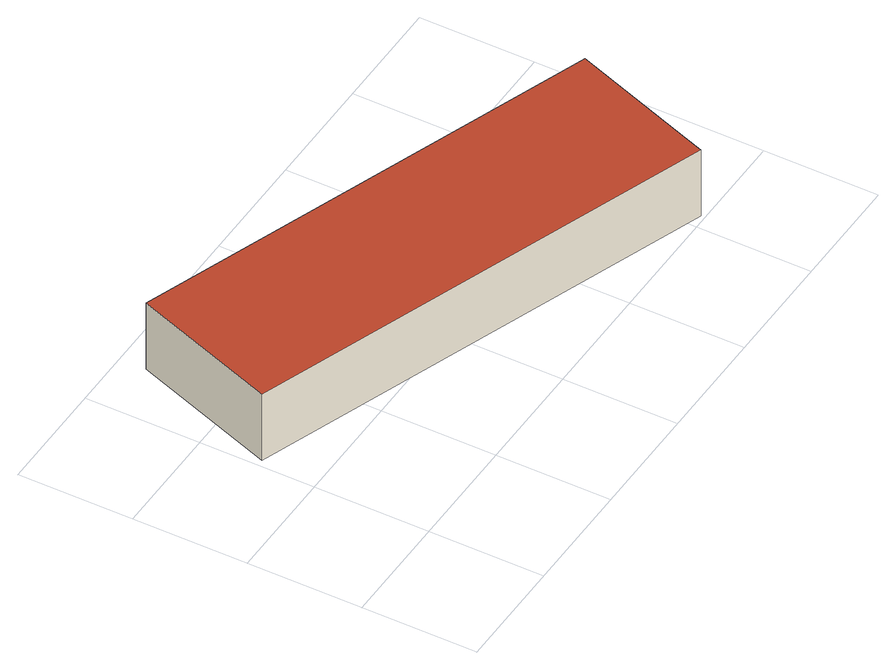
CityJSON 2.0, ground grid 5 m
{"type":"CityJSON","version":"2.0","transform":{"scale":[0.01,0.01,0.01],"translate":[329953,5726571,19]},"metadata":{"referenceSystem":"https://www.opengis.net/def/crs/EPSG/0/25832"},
"CityObjects":{
"building1":{"type":"Building","attributes":{"Geometrietyp2DReferenz":"3000","Gemeindeschluessel":"05170048","function":"51009_1610","roofType":"1000","measuredHeight":3.32},"geometry":[{"type":"Solid","lod":"2","boundaries":[[[[0,1,2,3]],[[4,5,1,0]],[[6,7,5,4]],[[8,9,7,6]],[[3,2,9,8]],[[6,4,0,3,8]],[[1,5,7,9,2]]]],"semantics":{"surfaces":[{"type":"WallSurface"},{"type":"RoofSurface"},{"type":"GroundSurface"}],"values":[[0,0,0,0,0,1,2]]}}]}
},
"vertices":[
[2095,106,428],[2095,106,96],[2293,658,96],[2293,658,428],[2064,18,428],[2064,18,96],[33,748,428],[33,748,96],[262,1387,428],[262,1387,96]
]}
